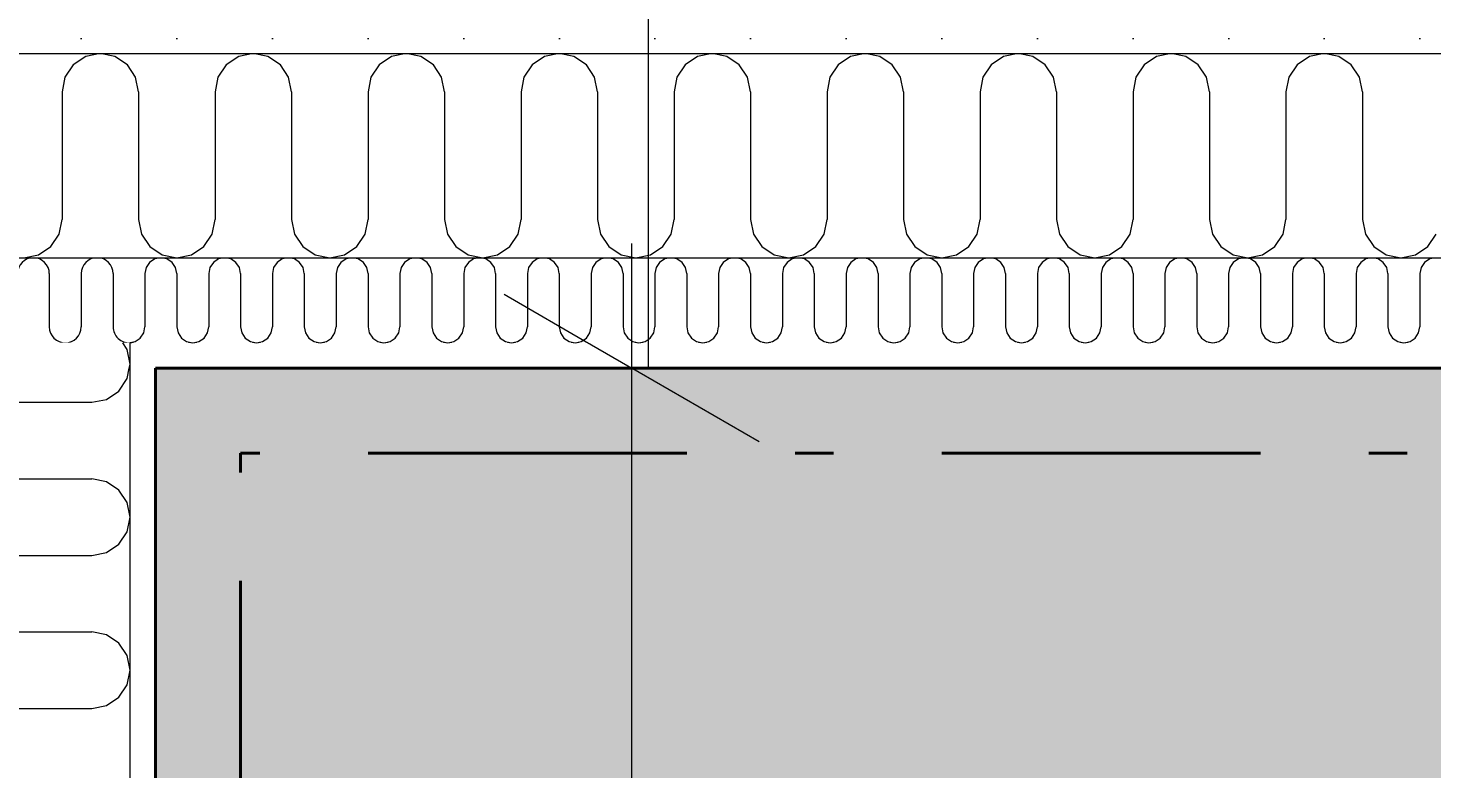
# Model space of a CAD drawing. Header units: millimetres. Extents: x -3100 to 17162, y -19566 to 10100.
# Drawn here: x 4975 to 5801, y 7164 to 7600 of the extents above; entities that cross this region are included whole.
import ezdxf

# ---------------------------------------------------------------- set-up
doc = ezdxf.new("R2010")
doc.units = ezdxf.units.MM
doc.header["$MEASUREMENT"] = 0
doc.linetypes.add('Wipeout_Contour', pattern=[1000, 0, -1000])
doc.linetypes.add('Čerchovaná M', pattern=[337.5, 187.5, -63.75, 22.5, -63.75])
for name, color, linetype in [('Externí - moduly', 7, 'Continuous'), ('Konstrukce - svislé nosné', 7, 'Continuous'), ('Konstrukce – Dělicí čáry vrstev', 7, 'Continuous'), ('Kóty - SP', 7, 'Continuous'), ('Výplně – Řezové', 7, 'Continuous'), ('Zóny', 7, 'Continuous'), ('Zóny - razítko SP', 7, 'Continuous')]:
    doc.layers.add(name, color=color, linetype=linetype)
doc.styles.add('GENEROVANÝ_STYL_1', font='Arial.ttf')
doc.dimstyles.new('GENEROVANÝ_STYL__2', dxfattribs={"dimtxt": 134.999996, "dimasz": 114, "dimexe": 0.18, "dimexo": 0.0625, "dimgap": 0, "dimtad": 1, "dimdec": 0, "dimzin": 0, "dimdsep": 46, "dimtxsty": 'GENEROVANÝ_STYL_1', "dimblk": 'ARROWHEAD_2', "dimblk1": 'ARROWHEAD_2', "dimblk2": 'ARROWHEAD_2', "dimcen": 0.09, "dimse1": 1, "dimse2": 1, "dimclrd": 256, "dimclre": 256, "dimclrt": 256, "dimazin": 0, "dimtfac": 1, "dimtdec": 4, "dimtmove": 0, "dimatfit": 3, "dimfxl": 1, "dimtolj": 1, "dimtzin": 0, "dimarcsym": 0})
doc.dimstyles.new('GENEROVANÝ_STYL__3', dxfattribs={"dimtxt": 134.999996, "dimasz": 114, "dimexe": 0.18, "dimexo": 0.0625, "dimgap": 0, "dimtad": 1, "dimdec": 0, "dimzin": 0, "dimdsep": 46, "dimtxsty": 'GENEROVANÝ_STYL_1', "dimblk": 'ARROWHEAD_2', "dimblk1": 'ARROWHEAD_2', "dimblk2": 'ARROWHEAD_2', "dimcen": 0.09, "dimse1": 1, "dimse2": 1, "dimclrd": 256, "dimclre": 256, "dimclrt": 256, "dimazin": 0, "dimtfac": 1, "dimtdec": 4, "dimtmove": 2, "dimatfit": 3, "dimfxl": 1, "dimtolj": 1, "dimtzin": 0, "dimarcsym": 0})
doc.dimstyles.new('GENEROVANÝ_STYL__4', dxfattribs={"dimtxt": 134.999996, "dimasz": 114, "dimexe": 0.18, "dimexo": 0.0625, "dimgap": 0, "dimtad": 1, "dimtih": 1, "dimtoh": 1, "dimdec": 0, "dimzin": 0, "dimdsep": 46, "dimtxsty": 'GENEROVANÝ_STYL_1', "dimblk": 'ARROWHEAD_2', "dimblk1": 'ARROWHEAD_2', "dimblk2": 'ARROWHEAD_2', "dimcen": 0.09, "dimse1": 1, "dimse2": 1, "dimclrd": 256, "dimclre": 256, "dimclrt": 256, "dimazin": 0, "dimtfac": 1, "dimtdec": 4, "dimtmove": 2, "dimatfit": 3, "dimfxl": 1, "dimtolj": 1, "dimtzin": 0, "dimarcsym": 0})
pattern_1 = [(0, (0, 0), (0, 56.25), [0, -56.25])]

# ---------------------------------------------------------------- blocks, each defined once
blk = doc.blocks.new('Koupelna + WC_1.07_6', base_point=(5845.06, 6200))
at = {"layer": 'Zóny', "linetype": 'Continuous', "lineweight": 0, "true_color": 0xffffff}
blk.add_hatch(color=7, dxfattribs=at).paths.add_polyline_path([(5050, 7400), (5050, 5925), (5950, 5925), (5950, 6800), (6100, 6800), (6100, 4950), (5950, 4950), (5950, 5825), (5050, 5825), (5050, 4350), (8850, 4350), (8850, 7400)])
blk = doc.blocks.new('*X52')
at = {"layer": 'Výplně – Řezové', "color": 53, "linetype": 'Continuous', "lineweight": 13, "true_color": 0xeccf4f}
for p, q in [((5044.46, 7459.21), (5043.75, 7455.62)), ((5046.5, 7462.25), (5044.46, 7459.21)), ((5049.54, 7464.29), (5046.5, 7462.25)), ((5053.12, 7465), (5049.54, 7464.29)), ((5056.71, 7464.29), (5053.13, 7465)), ((5059.75, 7462.25), (5056.71, 7464.29)), ((5061.79, 7459.21), (5059.75, 7462.25)), ((5062.5, 7455.62), (5061.79, 7459.21)), ((5081.96, 7459.21), (5081.25, 7455.62)), ((5084, 7462.25), (5081.96, 7459.21)), ((5087.04, 7464.29), (5084, 7462.25)), ((5090.62, 7465), (5087.04, 7464.29)), ((5094.21, 7464.29), (5090.62, 7465)), ((5097.25, 7462.25), (5094.21, 7464.29)), ((5099.29, 7459.21), (5097.25, 7462.25)), ((5100, 7455.62), (5099.29, 7459.21)), ((5119.46, 7459.21), (5118.75, 7455.62)), ((5121.5, 7462.25), (5119.46, 7459.21)), ((5124.54, 7464.29), (5121.5, 7462.25)), ((5128.12, 7465), (5124.54, 7464.29)), ((5131.71, 7464.29), (5128.12, 7465)), ((5134.75, 7462.25), (5131.71, 7464.29)), ((5136.79, 7459.21), (5134.75, 7462.25)), ((5137.5, 7455.62), (5136.79, 7459.21)), ((5156.96, 7459.21), (5156.25, 7455.62)), ((5159, 7462.25), (5156.96, 7459.21)), ((5162.04, 7464.29), (5159, 7462.25)), ((5165.62, 7465), (5162.04, 7464.29)), ((5169.21, 7464.29), (5165.62, 7465)), ((5172.25, 7462.25), (5169.21, 7464.29)), ((5174.29, 7459.21), (5172.25, 7462.25)), ((5175, 7455.62), (5174.29, 7459.21)), ((5194.46, 7459.21), (5193.75, 7455.62)), ((5196.5, 7462.25), (5194.46, 7459.21)), ((5199.54, 7464.29), (5196.5, 7462.25)), ((5203.12, 7465), (5199.54, 7464.29)), ((5206.71, 7464.29), (5203.12, 7465)), ((5209.75, 7462.25), (5206.71, 7464.29)), ((5211.79, 7459.21), (5209.75, 7462.25)), ((5212.5, 7455.62), (5211.79, 7459.21)), ((5231.96, 7459.21), (5231.25, 7455.62)), ((5234, 7462.25), (5231.96, 7459.21)), ((5237.04, 7464.29), (5234, 7462.25)), ((5240.62, 7465), (5237.04, 7464.29)), ((5244.21, 7464.29), (5240.62, 7465)), ((5247.25, 7462.25), (5244.21, 7464.29)), ((5249.29, 7459.21), (5247.25, 7462.25)), ((5250, 7455.62), (5249.29, 7459.21)), ((5269.46, 7459.21), (5268.75, 7455.62)), ((5271.5, 7462.25), (5269.46, 7459.21)), ((5274.54, 7464.29), (5271.5, 7462.25)), ((5278.12, 7465), (5274.54, 7464.29)), ((5281.71, 7464.29), (5278.12, 7465)), ((5284.75, 7462.25), (5281.71, 7464.29)), ((5286.79, 7459.21), (5284.75, 7462.25)), ((5287.5, 7455.62), (5286.79, 7459.21)), ((5306.96, 7459.21), (5306.25, 7455.62)), ((5309, 7462.25), (5306.96, 7459.21)), ((5312.04, 7464.29), (5309, 7462.25)), ((5315.62, 7465), (5312.04, 7464.29)), ((5319.21, 7464.29), (5315.62, 7465)), ((5322.25, 7462.25), (5319.21, 7464.29)), ((5324.29, 7459.21), (5322.25, 7462.25)), ((5325, 7455.62), (5324.29, 7459.21)), ((5344.46, 7459.21), (5343.75, 7455.62)), ((5346.5, 7462.25), (5344.46, 7459.21)), ((5349.54, 7464.29), (5346.5, 7462.25)), ((5353.12, 7465), (5349.54, 7464.29)), ((5356.71, 7464.29), (5353.12, 7465)), ((5359.75, 7462.25), (5356.71, 7464.29)), ((5361.79, 7459.21), (5359.75, 7462.25)), ((5362.5, 7455.62), (5361.79, 7459.21)), ((5381.96, 7459.21), (5381.25, 7455.62)), ((5384, 7462.25), (5381.96, 7459.21)), ((5387.04, 7464.29), (5384, 7462.25)), ((5390.62, 7465), (5387.04, 7464.29)), ((5394.21, 7464.29), (5390.62, 7465)), ((5397.25, 7462.25), (5394.21, 7464.29)), ((5399.29, 7459.21), (5397.25, 7462.25)), ((5400, 7455.62), (5399.29, 7459.21)), ((5419.46, 7459.21), (5418.75, 7455.62)), ((5421.5, 7462.25), (5419.46, 7459.21)), ((5424.54, 7464.29), (5421.5, 7462.25)), ((5428.12, 7465), (5424.54, 7464.29)), ((5431.71, 7464.29), (5428.12, 7465)), ((5434.75, 7462.25), (5431.71, 7464.29)), ((5436.79, 7459.21), (5434.75, 7462.25)), ((5437.5, 7455.62), (5436.79, 7459.21)), ((5456.96, 7459.21), (5456.25, 7455.62)), ((5459, 7462.25), (5456.96, 7459.21)), ((5462.04, 7464.29), (5459, 7462.25)), ((5465.62, 7465), (5462.04, 7464.29)), ((5469.21, 7464.29), (5465.62, 7465)), ((5472.25, 7462.25), (5469.21, 7464.29)), ((5474.29, 7459.21), (5472.25, 7462.25)), ((5475, 7455.62), (5474.29, 7459.21)), ((5494.46, 7459.21), (5493.75, 7455.62)), ((5496.5, 7462.25), (5494.46, 7459.21)), ((5499.54, 7464.29), (5496.5, 7462.25)), ((5503.12, 7465), (5499.54, 7464.29)), ((5506.71, 7464.29), (5503.12, 7465)), ((5509.75, 7462.25), (5506.71, 7464.29)), ((5511.79, 7459.21), (5509.75, 7462.25)), ((5512.5, 7455.62), (5511.79, 7459.21)), ((5531.96, 7459.21), (5531.25, 7455.62)), ((5534, 7462.25), (5531.96, 7459.21)), ((5537.04, 7464.29), (5534, 7462.25)), ((5540.62, 7465), (5537.04, 7464.29)), ((5544.21, 7464.29), (5540.62, 7465)), ((5547.25, 7462.25), (5544.21, 7464.29)), ((5549.29, 7459.21), (5547.25, 7462.25)), ((5550, 7455.62), (5549.29, 7459.21)), ((5569.46, 7459.21), (5568.75, 7455.62)), ((5571.5, 7462.25), (5569.46, 7459.21)), ((5574.54, 7464.29), (5571.5, 7462.25)), ((5578.12, 7465), (5574.54, 7464.29)), ((5581.71, 7464.29), (5578.12, 7465)), ((5584.75, 7462.25), (5581.71, 7464.29)), ((5586.79, 7459.21), (5584.75, 7462.25)), ((5587.5, 7455.62), (5586.79, 7459.21)), ((5606.96, 7459.21), (5606.25, 7455.62)), ((5609, 7462.25), (5606.96, 7459.21)), ((5612.04, 7464.29), (5609, 7462.25)), ((5615.62, 7465), (5612.04, 7464.29)), ((5619.21, 7464.29), (5615.62, 7465)), ((5622.25, 7462.25), (5619.21, 7464.29)), ((5624.29, 7459.21), (5622.25, 7462.25)), ((5625, 7455.62), (5624.29, 7459.21)), ((5644.46, 7459.21), (5643.75, 7455.62)), ((5646.5, 7462.25), (5644.46, 7459.21)), ((5649.54, 7464.29), (5646.5, 7462.25)), ((5653.12, 7465), (5649.54, 7464.29)), ((5656.71, 7464.29), (5653.12, 7465)), ((5659.75, 7462.25), (5656.71, 7464.29)), ((5661.79, 7459.21), (5659.75, 7462.25)), ((5662.5, 7455.62), (5661.79, 7459.21)), ((5681.96, 7459.21), (5681.25, 7455.62)), ((5684, 7462.25), (5681.96, 7459.21)), ((5687.04, 7464.29), (5684, 7462.25)), ((5690.62, 7465), (5687.04, 7464.29)), ((5694.21, 7464.29), (5690.62, 7465)), ((5697.25, 7462.25), (5694.21, 7464.29)), ((5699.29, 7459.21), (5697.25, 7462.25)), ((5700, 7455.62), (5699.29, 7459.21)), ((5719.46, 7459.21), (5718.75, 7455.62)), ((5721.5, 7462.25), (5719.46, 7459.21)), ((5724.54, 7464.29), (5721.5, 7462.25)), ((5728.12, 7465), (5724.54, 7464.29)), ((5731.71, 7464.29), (5728.12, 7465)), ((5734.75, 7462.25), (5731.71, 7464.29)), ((5736.79, 7459.21), (5734.75, 7462.25)), ((5737.5, 7455.62), (5736.79, 7459.21)), ((5756.96, 7459.21), (5756.25, 7455.62)), ((5759, 7462.25), (5756.96, 7459.21)), ((5762.04, 7464.29), (5759, 7462.25)), ((5765.62, 7465), (5762.04, 7464.29)), ((5769.21, 7464.29), (5765.62, 7465)), ((5772.25, 7462.25), (5769.21, 7464.29)), ((5774.29, 7459.21), (5772.25, 7462.25)), ((5775, 7455.62), (5774.29, 7459.21)), ((5794.46, 7459.21), (5793.75, 7455.62)), ((5796.5, 7462.25), (5794.46, 7459.21)), ((5799.54, 7464.29), (5796.5, 7462.25)), ((5803.12, 7465), (5799.54, 7464.29)), ((5043.75, 7455.62), (5043.75, 7424.37)), ((5062.5, 7455.62), (5062.5, 7424.37)), ((5081.25, 7455.62), (5081.25, 7424.37)), ((5100, 7455.62), (5100, 7424.37)), ((5118.75, 7455.62), (5118.75, 7424.37)), ((5137.5, 7455.62), (5137.5, 7424.37)), ((5156.25, 7455.62), (5156.25, 7424.37)), ((5175, 7455.62), (5175, 7424.37)), ((5193.75, 7455.62), (5193.75, 7424.37)), ((5212.5, 7455.62), (5212.5, 7424.37)), ((5231.25, 7455.62), (5231.25, 7424.37)), ((5250, 7455.62), (5250, 7424.37)), ((5268.75, 7455.62), (5268.75, 7424.37)), ((5287.5, 7455.62), (5287.5, 7424.37)), ((5306.25, 7455.62), (5306.25, 7424.37)), ((5325, 7455.62), (5325, 7424.37)), ((5343.75, 7455.62), (5343.75, 7424.37)), ((5362.5, 7455.62), (5362.5, 7424.37)), ((5381.25, 7455.62), (5381.25, 7424.37)), ((5400, 7455.62), (5400, 7424.37)), ((5418.75, 7455.62), (5418.75, 7424.37)), ((5437.5, 7455.62), (5437.5, 7424.37)), ((5456.25, 7455.62), (5456.25, 7424.37)), ((5475, 7455.62), (5475, 7424.37)), ((5493.75, 7455.62), (5493.75, 7424.37)), ((5512.5, 7455.62), (5512.5, 7424.37)), ((5531.25, 7455.62), (5531.25, 7424.37)), ((5550, 7455.62), (5550, 7424.37)), ((5568.75, 7455.62), (5568.75, 7424.37)), ((5587.5, 7455.62), (5587.5, 7424.37)), ((5606.25, 7455.62), (5606.25, 7424.37)), ((5625, 7455.62), (5625, 7424.37)), ((5643.75, 7455.62), (5643.75, 7424.37)), ((5662.5, 7455.62), (5662.5, 7424.37)), ((5681.25, 7455.62), (5681.25, 7424.37)), ((5700, 7455.62), (5700, 7424.37)), ((5718.75, 7455.62), (5718.75, 7424.37)), ((5737.5, 7455.62), (5737.5, 7424.37)), ((5756.25, 7455.62), (5756.25, 7424.37)), ((5775, 7455.62), (5775, 7424.37)), ((5793.75, 7455.62), (5793.75, 7424.37)), ((5037.96, 7415.71), (5041, 7417.75)), ((5041, 7417.75), (5043.04, 7420.79)), ((5043.04, 7420.79), (5043.75, 7424.37)), ((5062.5, 7424.37), (5063.21, 7420.79)), ((5063.21, 7420.79), (5065.25, 7417.75)), ((5065.25, 7417.75), (5068.29, 7415.71)), ((5075.46, 7415.71), (5078.5, 7417.75)), ((5078.5, 7417.75), (5080.54, 7420.79)), ((5080.54, 7420.79), (5081.25, 7424.37)), ((5100, 7424.37), (5100.71, 7420.79)), ((5100.71, 7420.79), (5102.75, 7417.75)), ((5102.75, 7417.75), (5105.79, 7415.71)), ((5112.96, 7415.71), (5116, 7417.75)), ((5116, 7417.75), (5118.04, 7420.79)), ((5118.04, 7420.79), (5118.75, 7424.37)), ((5137.5, 7424.37), (5138.21, 7420.79)), ((5138.21, 7420.79), (5140.25, 7417.75)), ((5140.25, 7417.75), (5143.29, 7415.71)), ((5150.46, 7415.71), (5153.5, 7417.75)), ((5153.5, 7417.75), (5155.54, 7420.79)), ((5155.54, 7420.79), (5156.25, 7424.37)), ((5175, 7424.37), (5175.71, 7420.79)), ((5175.71, 7420.79), (5177.75, 7417.75)), ((5177.75, 7417.75), (5180.79, 7415.71)), ((5187.96, 7415.71), (5191, 7417.75)), ((5191, 7417.75), (5193.04, 7420.79)), ((5193.04, 7420.79), (5193.75, 7424.37)), ((5212.5, 7424.37), (5213.21, 7420.79)), ((5213.21, 7420.79), (5215.25, 7417.75)), ((5215.25, 7417.75), (5218.29, 7415.71)), ((5225.46, 7415.71), (5228.5, 7417.75)), ((5228.5, 7417.75), (5230.54, 7420.79)), ((5230.54, 7420.79), (5231.25, 7424.37)), ((5250, 7424.37), (5250.71, 7420.79)), ((5250.71, 7420.79), (5252.75, 7417.75)), ((5252.75, 7417.75), (5255.79, 7415.71)), ((5262.96, 7415.71), (5266, 7417.75)), ((5266, 7417.75), (5268.04, 7420.79)), ((5268.04, 7420.79), (5268.75, 7424.37)), ((5287.5, 7424.37), (5288.21, 7420.79)), ((5288.21, 7420.79), (5290.25, 7417.75)), ((5290.25, 7417.75), (5293.29, 7415.71)), ((5300.46, 7415.71), (5303.5, 7417.75)), ((5303.5, 7417.75), (5305.54, 7420.79)), ((5305.54, 7420.79), (5306.25, 7424.37)), ((5325, 7424.37), (5325.71, 7420.79)), ((5325.71, 7420.79), (5327.75, 7417.75)), ((5327.75, 7417.75), (5330.79, 7415.71)), ((5337.96, 7415.71), (5341, 7417.75)), ((5341, 7417.75), (5343.04, 7420.79)), ((5343.04, 7420.79), (5343.75, 7424.37)), ((5362.5, 7424.37), (5363.21, 7420.79)), ((5363.21, 7420.79), (5365.25, 7417.75)), ((5365.25, 7417.75), (5368.29, 7415.71)), ((5375.46, 7415.71), (5378.5, 7417.75)), ((5378.5, 7417.75), (5380.54, 7420.79)), ((5380.54, 7420.79), (5381.25, 7424.37)), ((5400, 7424.37), (5400.71, 7420.79)), ((5400.71, 7420.79), (5402.75, 7417.75)), ((5402.75, 7417.75), (5405.79, 7415.71)), ((5412.96, 7415.71), (5416, 7417.75)), ((5416, 7417.75), (5418.04, 7420.79)), ((5418.04, 7420.79), (5418.75, 7424.37)), ((5437.5, 7424.37), (5438.21, 7420.79)), ((5438.21, 7420.79), (5440.25, 7417.75)), ((5440.25, 7417.75), (5443.29, 7415.71)), ((5450.46, 7415.71), (5453.5, 7417.75)), ((5453.5, 7417.75), (5455.54, 7420.79)), ((5455.54, 7420.79), (5456.25, 7424.37)), ((5475, 7424.37), (5475.71, 7420.79)), ((5475.71, 7420.79), (5477.75, 7417.75)), ((5477.75, 7417.75), (5480.79, 7415.71)), ((5487.96, 7415.71), (5491, 7417.75)), ((5491, 7417.75), (5493.04, 7420.79)), ((5493.04, 7420.79), (5493.75, 7424.37)), ((5512.5, 7424.37), (5513.21, 7420.79)), ((5513.21, 7420.79), (5515.25, 7417.75)), ((5515.25, 7417.75), (5518.29, 7415.71)), ((5525.46, 7415.71), (5528.5, 7417.75)), ((5528.5, 7417.75), (5530.54, 7420.79)), ((5530.54, 7420.79), (5531.25, 7424.37)), ((5550, 7424.37), (5550.71, 7420.79)), ((5550.71, 7420.79), (5552.75, 7417.75)), ((5552.75, 7417.75), (5555.79, 7415.71)), ((5562.96, 7415.71), (5566, 7417.75)), ((5566, 7417.75), (5568.04, 7420.79)), ((5568.04, 7420.79), (5568.75, 7424.37)), ((5587.5, 7424.37), (5588.21, 7420.79)), ((5588.21, 7420.79), (5590.25, 7417.75)), ((5590.25, 7417.75), (5593.29, 7415.71)), ((5600.46, 7415.71), (5603.5, 7417.75)), ((5603.5, 7417.75), (5605.54, 7420.79)), ((5605.54, 7420.79), (5606.25, 7424.37)), ((5625, 7424.37), (5625.71, 7420.79)), ((5625.71, 7420.79), (5627.75, 7417.75)), ((5627.75, 7417.75), (5630.79, 7415.71)), ((5637.96, 7415.71), (5641, 7417.75)), ((5641, 7417.75), (5643.04, 7420.79)), ((5643.04, 7420.79), (5643.75, 7424.37)), ((5662.5, 7424.37), (5663.21, 7420.79)), ((5663.21, 7420.79), (5665.25, 7417.75)), ((5665.25, 7417.75), (5668.29, 7415.71)), ((5675.46, 7415.71), (5678.5, 7417.75)), ((5678.5, 7417.75), (5680.54, 7420.79)), ((5680.54, 7420.79), (5681.25, 7424.37)), ((5700, 7424.37), (5700.71, 7420.79)), ((5700.71, 7420.79), (5702.75, 7417.75)), ((5702.75, 7417.75), (5705.79, 7415.71)), ((5712.96, 7415.71), (5716, 7417.75)), ((5716, 7417.75), (5718.04, 7420.79)), ((5718.04, 7420.79), (5718.75, 7424.37)), ((5737.5, 7424.37), (5738.21, 7420.79)), ((5738.21, 7420.79), (5740.25, 7417.75)), ((5740.25, 7417.75), (5743.29, 7415.71)), ((5750.46, 7415.71), (5753.5, 7417.75)), ((5753.5, 7417.75), (5755.54, 7420.79)), ((5755.54, 7420.79), (5756.25, 7424.37)), ((5775, 7424.37), (5775.71, 7420.79)), ((5775.71, 7420.79), (5777.75, 7417.75)), ((5777.75, 7417.75), (5780.79, 7415.71)), ((5787.96, 7415.71), (5791, 7417.75)), ((5791, 7417.75), (5793.04, 7420.79)), ((5793.04, 7420.79), (5793.75, 7424.37)), ((5035, 7415.12), (5037.96, 7415.71)), ((5068.29, 7415.71), (5071.87, 7415)), ((5071.87, 7415), (5075.46, 7415.71)), ((5105.79, 7415.71), (5109.37, 7415)), ((5109.37, 7415), (5112.96, 7415.71)), ((5143.29, 7415.71), (5146.87, 7415)), ((5146.87, 7415), (5150.46, 7415.71)), ((5180.79, 7415.71), (5184.37, 7415)), ((5184.37, 7415), (5187.96, 7415.71)), ((5218.29, 7415.71), (5221.87, 7415)), ((5221.87, 7415), (5225.46, 7415.71)), ((5255.79, 7415.71), (5259.37, 7415)), ((5259.37, 7415), (5262.96, 7415.71)), ((5293.29, 7415.71), (5296.87, 7415)), ((5296.87, 7415), (5300.46, 7415.71)), ((5330.79, 7415.71), (5334.37, 7415)), ((5334.37, 7415), (5337.96, 7415.71)), ((5368.29, 7415.71), (5371.87, 7415)), ((5371.87, 7415), (5375.46, 7415.71)), ((5405.79, 7415.71), (5409.37, 7415)), ((5409.37, 7415), (5412.96, 7415.71)), ((5443.29, 7415.71), (5446.87, 7415)), ((5446.87, 7415), (5450.46, 7415.71)), ((5480.79, 7415.71), (5484.37, 7415)), ((5484.37, 7415), (5487.96, 7415.71)), ((5518.29, 7415.71), (5521.87, 7415)), ((5521.87, 7415), (5525.46, 7415.71)), ((5555.79, 7415.71), (5559.37, 7415)), ((5559.37, 7415), (5562.96, 7415.71)), ((5593.29, 7415.71), (5596.87, 7415)), ((5596.87, 7415), (5600.46, 7415.71)), ((5630.79, 7415.71), (5634.37, 7415)), ((5634.37, 7415), (5637.96, 7415.71)), ((5668.29, 7415.71), (5671.87, 7415)), ((5671.87, 7415), (5675.46, 7415.71)), ((5705.79, 7415.71), (5709.37, 7415)), ((5709.37, 7415), (5712.96, 7415.71)), ((5743.29, 7415.71), (5746.87, 7415)), ((5746.87, 7415), (5750.46, 7415.71)), ((5780.79, 7415.71), (5784.37, 7415)), ((5784.37, 7415), (5787.96, 7415.71))]:
    blk.add_line(p, q, dxfattribs=at)
blk = doc.blocks.new('*X54')
at = {"layer": 'Výplně – Řezové', "color": 53, "linetype": 'Continuous', "lineweight": 13, "true_color": 0xeccf4f}
for p, q in [((4931.25, 7455.625), (4931.25, 7424.375)), ((4950, 7455.625), (4950, 7424.375)), ((4968.75, 7455.625), (4968.75, 7424.375)), ((4987.5, 7455.625), (4987.5, 7424.375)), ((5006.25, 7455.625), (5006.25, 7424.375)), ((5025, 7455.625), (5025, 7424.375))]:
    blk.add_line(p, q, dxfattribs=at)
for centre, start, end in [((4940.625, 7455.625), 0, 180), ((4978.125, 7455.625), 0, 180), ((5015.625, 7455.625), 0, 180), ((4921.875, 7424.375), 222.829439, 0), ((4959.375, 7424.375), 180, 0), ((4996.875, 7424.375), 180, 0), ((5034.375, 7424.375), 180, 273.819837)]:
    blk.add_arc(centre, 9.375, start, end, dxfattribs=at)
blk = doc.blocks.new('*X60')
at = {"layer": 'Výplně – Řezové', "color": 53, "linetype": 'Continuous', "lineweight": 13, "true_color": 0xeccf4f}
for p, q in [((5008.89, 7583.29), (5001.59, 7578.41)), ((5017.5, 7585), (5008.89, 7583.29)), ((5026.11, 7583.29), (5017.5, 7585)), ((5033.41, 7578.41), (5026.11, 7583.29)), ((5098.89, 7583.29), (5091.59, 7578.41)), ((5107.5, 7585), (5098.89, 7583.29)), ((5116.11, 7583.29), (5107.5, 7585)), ((5123.41, 7578.41), (5116.11, 7583.29)), ((5188.89, 7583.29), (5181.59, 7578.41)), ((5197.5, 7585), (5188.89, 7583.29)), ((5206.11, 7583.29), (5197.5, 7585)), ((5213.41, 7578.41), (5206.11, 7583.29)), ((5278.89, 7583.29), (5271.59, 7578.41)), ((5287.5, 7585), (5278.89, 7583.29)), ((5296.11, 7583.29), (5287.5, 7585)), ((5303.41, 7578.41), (5296.11, 7583.29)), ((5368.89, 7583.29), (5361.59, 7578.41)), ((5377.5, 7585), (5368.89, 7583.29)), ((5386.11, 7583.29), (5377.5, 7585)), ((5393.41, 7578.41), (5386.11, 7583.29)), ((5458.89, 7583.29), (5451.59, 7578.41)), ((5467.5, 7585), (5458.89, 7583.29)), ((5476.11, 7583.29), (5467.5, 7585)), ((5483.41, 7578.41), (5476.11, 7583.29)), ((5548.89, 7583.29), (5541.59, 7578.41)), ((5557.5, 7585), (5548.89, 7583.29)), ((5566.11, 7583.29), (5557.5, 7585)), ((5573.41, 7578.41), (5566.11, 7583.29)), ((5638.89, 7583.29), (5631.59, 7578.41)), ((5647.5, 7585), (5638.89, 7583.29)), ((5656.11, 7583.29), (5647.5, 7585)), ((5663.41, 7578.41), (5656.11, 7583.29)), ((5728.89, 7583.29), (5721.59, 7578.41)), ((5737.5, 7585), (5728.89, 7583.29)), ((5746.11, 7583.29), (5737.5, 7585)), ((5753.41, 7578.41), (5746.11, 7583.29)), ((5001.59, 7578.41), (4996.71, 7571.11)), ((5038.29, 7571.11), (5033.41, 7578.41)), ((5091.59, 7578.41), (5086.71, 7571.11)), ((5128.29, 7571.11), (5123.41, 7578.41)), ((5181.59, 7578.41), (5176.71, 7571.11)), ((5218.29, 7571.11), (5213.41, 7578.41)), ((5271.59, 7578.41), (5266.71, 7571.11)), ((5308.29, 7571.11), (5303.41, 7578.41)), ((5361.59, 7578.41), (5356.71, 7571.11)), ((5398.29, 7571.11), (5393.41, 7578.41)), ((5451.59, 7578.41), (5446.71, 7571.11)), ((5488.29, 7571.11), (5483.41, 7578.41)), ((5541.59, 7578.41), (5536.71, 7571.11)), ((5578.29, 7571.11), (5573.41, 7578.41)), ((5631.59, 7578.41), (5626.71, 7571.11)), ((5668.29, 7571.11), (5663.41, 7578.41)), ((5721.59, 7578.41), (5716.71, 7571.11)), ((5758.29, 7571.11), (5753.41, 7578.41)), ((4996.71, 7571.11), (4995, 7562.5)), ((5040, 7562.5), (5038.29, 7571.11)), ((5086.71, 7571.11), (5085, 7562.5)), ((5130, 7562.5), (5128.29, 7571.11)), ((5176.71, 7571.11), (5175, 7562.5)), ((5220, 7562.5), (5218.29, 7571.11)), ((5266.71, 7571.11), (5265, 7562.5)), ((5310, 7562.5), (5308.29, 7571.11)), ((5356.71, 7571.11), (5355, 7562.5)), ((5400, 7562.5), (5398.29, 7571.11)), ((5446.71, 7571.11), (5445, 7562.5)), ((5490, 7562.5), (5488.29, 7571.11)), ((5536.71, 7571.11), (5535, 7562.5)), ((5580, 7562.5), (5578.29, 7571.11)), ((5626.71, 7571.11), (5625, 7562.5)), ((5670, 7562.5), (5668.29, 7571.11)), ((5716.71, 7571.11), (5715, 7562.5)), ((5760, 7562.5), (5758.29, 7571.11)), ((4995, 7562.5), (4995, 7487.5)), ((5040, 7562.5), (5040, 7487.5)), ((5085, 7562.5), (5085, 7487.5)), ((5130, 7562.5), (5130, 7487.5)), ((5175, 7562.5), (5175, 7487.5)), ((5220, 7562.5), (5220, 7487.5)), ((5265, 7562.5), (5265, 7487.5)), ((5310, 7562.5), (5310, 7487.5)), ((5355, 7562.5), (5355, 7487.5)), ((5400, 7562.5), (5400, 7487.5)), ((5445, 7562.5), (5445, 7487.5)), ((5490, 7562.5), (5490, 7487.5)), ((5535, 7562.5), (5535, 7487.5)), ((5580, 7562.5), (5580, 7487.5)), ((5625, 7562.5), (5625, 7487.5)), ((5670, 7562.5), (5670, 7487.5)), ((5715, 7562.5), (5715, 7487.5)), ((5760, 7562.5), (5760, 7487.5)), ((4993.29, 7478.89), (4995, 7487.5)), ((5040, 7487.5), (5041.71, 7478.89)), ((5083.29, 7478.89), (5085, 7487.5)), ((5130, 7487.5), (5131.71, 7478.89)), ((5173.29, 7478.89), (5175, 7487.5)), ((5220, 7487.5), (5221.71, 7478.89)), ((5263.29, 7478.89), (5265, 7487.5)), ((5310, 7487.5), (5311.71, 7478.89)), ((5353.29, 7478.89), (5355, 7487.5)), ((5400, 7487.5), (5401.71, 7478.89)), ((5443.29, 7478.89), (5445, 7487.5)), ((5490, 7487.5), (5491.71, 7478.89)), ((5533.29, 7478.89), (5535, 7487.5)), ((5580, 7487.5), (5581.71, 7478.89)), ((5623.29, 7478.89), (5625, 7487.5)), ((5670, 7487.5), (5671.71, 7478.89)), ((5713.29, 7478.89), (5715, 7487.5)), ((5760, 7487.5), (5761.71, 7478.89)), ((4988.41, 7471.59), (4993.29, 7478.89)), ((5041.71, 7478.89), (5046.59, 7471.59)), ((5078.41, 7471.59), (5083.29, 7478.89)), ((5131.71, 7478.89), (5136.59, 7471.59)), ((5168.41, 7471.59), (5173.29, 7478.89)), ((5221.71, 7478.89), (5226.59, 7471.59)), ((5258.41, 7471.59), (5263.29, 7478.89)), ((5311.71, 7478.89), (5316.59, 7471.59)), ((5348.41, 7471.59), (5353.29, 7478.89)), ((5401.71, 7478.89), (5406.59, 7471.59)), ((5438.41, 7471.59), (5443.29, 7478.89)), ((5491.71, 7478.89), (5496.59, 7471.59)), ((5528.41, 7471.59), (5533.29, 7478.89)), ((5581.71, 7478.89), (5586.59, 7471.59)), ((5618.41, 7471.59), (5623.29, 7478.89)), ((5671.71, 7478.89), (5676.59, 7471.59)), ((5708.41, 7471.59), (5713.29, 7478.89)), ((5761.71, 7478.89), (5766.59, 7471.59)), ((5798.41, 7471.59), (5803.29, 7478.89)), ((4972.5, 7465), (4981.11, 7466.71)), ((4981.11, 7466.71), (4988.41, 7471.59)), ((5046.59, 7471.59), (5053.89, 7466.71)), ((5053.89, 7466.71), (5062.5, 7465)), ((5062.5, 7465), (5071.11, 7466.71)), ((5071.11, 7466.71), (5078.41, 7471.59)), ((5136.59, 7471.59), (5143.89, 7466.71)), ((5143.89, 7466.71), (5152.5, 7465)), ((5152.5, 7465), (5161.11, 7466.71)), ((5161.11, 7466.71), (5168.41, 7471.59)), ((5226.59, 7471.59), (5233.89, 7466.71)), ((5233.89, 7466.71), (5242.5, 7465)), ((5242.5, 7465), (5251.11, 7466.71)), ((5251.11, 7466.71), (5258.41, 7471.59)), ((5316.59, 7471.59), (5323.89, 7466.71)), ((5323.89, 7466.71), (5332.5, 7465)), ((5332.5, 7465), (5341.11, 7466.71)), ((5341.11, 7466.71), (5348.41, 7471.59)), ((5406.59, 7471.59), (5413.89, 7466.71)), ((5413.89, 7466.71), (5422.5, 7465)), ((5422.5, 7465), (5431.11, 7466.71)), ((5431.11, 7466.71), (5438.41, 7471.59)), ((5496.59, 7471.59), (5503.89, 7466.71)), ((5503.89, 7466.71), (5512.5, 7465)), ((5512.5, 7465), (5521.11, 7466.71)), ((5521.11, 7466.71), (5528.41, 7471.59)), ((5586.59, 7471.59), (5593.89, 7466.71)), ((5593.89, 7466.71), (5602.5, 7465)), ((5602.5, 7465), (5611.11, 7466.71)), ((5611.11, 7466.71), (5618.41, 7471.59)), ((5676.59, 7471.59), (5683.89, 7466.71)), ((5683.89, 7466.71), (5692.5, 7465)), ((5692.5, 7465), (5701.11, 7466.71)), ((5701.11, 7466.71), (5708.41, 7471.59)), ((5766.59, 7471.59), (5773.89, 7466.71)), ((5773.89, 7466.71), (5782.5, 7465)), ((5782.5, 7465), (5791.11, 7466.71)), ((5791.11, 7466.71), (5798.41, 7471.59))]:
    blk.add_line(p, q, dxfattribs=at)
blk = doc.blocks.new('Zeď_3', base_point=(0, 7400))
at = {"color": 254, "linetype": 'Wipeout_Contour', "lineweight": 0, "ltscale": 37548.13814}
blk.add_wipeout([(6430, 7415), (5050, 7415), (5050, 7400), (6430, 7400)], dxfattribs=at).dxf.layer = 'Výplně – Řezové'
at = {"layer": 'Výplně – Řezové', "linetype": 'Continuous', "lineweight": 13, "true_color": 0xa8a8a8}
h = blk.add_hatch(dxfattribs=at)
h.set_pattern_fill('Sádra', color=253, style=0, pattern_type=2)
h.set_pattern_definition(pattern_1)
h.paths.add_polyline_path([(6430, 7415), (5050, 7415), (5050, 7400), (6430, 7400)])
at = {"color": 254, "linetype": 'Wipeout_Contour', "lineweight": 0, "ltscale": 35843.639894}
blk.add_wipeout([(5035, 7400), (5050, 7400), (5050, 7415), (5035, 7415)], dxfattribs=at).dxf.layer = 'Výplně – Řezové'
at = {"layer": 'Výplně – Řezové', "linetype": 'Continuous', "lineweight": 13, "true_color": 0xa8a8a8}
h = blk.add_hatch(dxfattribs=at)
h.set_pattern_fill('Sádra', color=253, style=0, pattern_type=2)
h.set_pattern_definition(pattern_1)
h.paths.add_polyline_path([(5035, 7400), (5050, 7400), (5050, 7415), (5035, 7415)])
at = {"layer": 'Konstrukce - svislé nosné', "color": 7, "linetype": 'Continuous', "lineweight": 40, "flags": 128}
blk.add_lwpolyline([(5050, 7400), (6430, 7400)], dxfattribs=at)
at = {"color": 254, "linetype": 'Wipeout_Contour', "lineweight": 0, "ltscale": 37634.225734}
blk.add_wipeout([(5035, 7415), (6430, 7415), (6430, 7465), (5035, 7465)], dxfattribs=at).dxf.layer = 'Výplně – Řezové'
at = {"layer": 'Konstrukce - svislé nosné', "color": 7, "lineweight": 40}
blk.add_blockref('*X52', (0, 0), dxfattribs=at)
at = {"color": 254, "linetype": 'Wipeout_Contour', "lineweight": 0, "ltscale": 35800.974814}
blk.add_wipeout([(4915, 7415), (5035, 7415), (5035, 7465), (4915, 7465)], dxfattribs=at).dxf.layer = 'Výplně – Řezové'
at = {"layer": 'Konstrukce – Dělicí čáry vrstev', "color": 7, "linetype": 'Continuous', "lineweight": 13}
blk.add_line((5035, 7400), (5035, 7415), dxfattribs=at)
at = {"layer": 'Konstrukce - svislé nosné', "color": 7, "lineweight": 40}
blk.add_blockref('*X54', (0, 0), dxfattribs=at)
at = {"color": 254, "linetype": 'Wipeout_Contour', "lineweight": 0, "ltscale": 37080.607642}
blk.add_wipeout([(4250, 7585), (4250, 7465), (6430, 7465), (6430, 7585)], dxfattribs=at).dxf.layer = 'Výplně – Řezové'
at = {"layer": 'Konstrukce – Dělicí čáry vrstev', "color": 7, "linetype": 'Continuous', "lineweight": 13}
blk.add_line((4250, 7465), (6430, 7465), dxfattribs=at)
at = {"layer": 'Konstrukce - svislé nosné', "color": 7, "lineweight": 40}
blk.add_blockref('*X60', (0, 0), dxfattribs=at)
at = {"color": 254, "linetype": 'Wipeout_Contour', "lineweight": 0, "ltscale": 37300.865409}
blk.add_wipeout([(4250, 7600), (4250, 7585), (6430, 7585), (6430, 7600)], dxfattribs=at).dxf.layer = 'Výplně – Řezové'
at = {"layer": 'Výplně – Řezové', "linetype": 'Continuous', "lineweight": 13, "true_color": 0xa8a8a8}
h = blk.add_hatch(dxfattribs=at)
h.set_pattern_fill('Sádra', color=253, style=0, pattern_type=2)
h.set_pattern_definition(pattern_1)
h.paths.add_polyline_path([(4250, 7600), (4250, 7585), (6430, 7585), (6430, 7600)])
at = {"layer": 'Konstrukce – Dělicí čáry vrstev', "color": 7, "linetype": 'Continuous', "lineweight": 13}
blk.add_line((4250, 7585), (6430, 7585), dxfattribs=at)
blk = doc.blocks.new('*X266')
at = {"layer": 'Výplně – Řezové', "color": 53, "linetype": 'Continuous', "lineweight": 13, "true_color": 0xeccf4f}
for p, q in [((5033.29, 7411.11), (5030.69, 7415)), ((5035, 7402.5), (5033.29, 7411.11)), ((5034.5, 7400), (5035, 7402.5))]:
    blk.add_line(p, q, dxfattribs=at)
blk = doc.blocks.new('*X267')
at = {"layer": 'Výplně – Řezové', "color": 53, "linetype": 'Continuous', "lineweight": 13, "true_color": 0xeccf4f}
for p, q in [((5033.29, 7393.89), (5034.5, 7400)), ((5028.41, 7386.59), (5033.29, 7393.89)), ((5021.11, 7381.71), (5028.41, 7386.59)), ((4937.5, 7380), (5012.5, 7380)), ((5012.5, 7380), (5021.11, 7381.71)), ((4937.5, 7335), (5012.5, 7335)), ((5021.11, 7333.29), (5012.5, 7335)), ((5028.41, 7328.41), (5021.11, 7333.29)), ((5033.29, 7321.11), (5028.41, 7328.41)), ((5035, 7312.5), (5033.29, 7321.11)), ((5033.29, 7303.89), (5035, 7312.5)), ((5028.41, 7296.59), (5033.29, 7303.89)), ((5021.11, 7291.71), (5028.41, 7296.59)), ((4937.5, 7290), (5012.5, 7290)), ((5012.5, 7290), (5021.11, 7291.71)), ((4937.5, 7245), (5012.5, 7245)), ((5021.11, 7243.29), (5012.5, 7245)), ((5028.41, 7238.41), (5021.11, 7243.29)), ((5033.29, 7231.11), (5028.41, 7238.41)), ((5035, 7222.5), (5033.29, 7231.11)), ((5033.29, 7213.89), (5035, 7222.5)), ((5028.41, 7206.59), (5033.29, 7213.89)), ((5012.5, 7200), (5021.11, 7201.71)), ((5021.11, 7201.71), (5028.41, 7206.59)), ((4937.5, 7200), (5012.5, 7200))]:
    blk.add_line(p, q, dxfattribs=at)
blk = doc.blocks.new('Zeď_18', base_point=(5050, 4200))
at = {"color": 254, "linetype": 'Wipeout_Contour', "lineweight": 0, "ltscale": 35692.944804}
blk.add_wipeout([(4915, 7400), (5035, 7400), (5035, 7415), (4915, 7415)], dxfattribs=at).dxf.layer = 'Výplně – Řezové'
at = {"layer": 'Konstrukce - svislé nosné', "color": 7, "lineweight": 40}
blk.add_blockref('*X266', (0, 0), dxfattribs=at)
at = {"color": 254, "linetype": 'Wipeout_Contour', "lineweight": 0, "ltscale": 33469.857795}
blk.add_wipeout([(5050, 5925), (5050, 7400), (5035, 7400), (5035, 5925)], dxfattribs=at).dxf.layer = 'Výplně – Řezové'
at = {"layer": 'Výplně – Řezové', "linetype": 'Continuous', "lineweight": 13, "true_color": 0xa8a8a8}
h = blk.add_hatch(dxfattribs=at)
h.set_pattern_fill('Sádra', color=253, style=0, pattern_type=2)
h.set_pattern_definition(pattern_1)
h.paths.add_polyline_path([(5050, 5925), (5050, 7400), (5035, 7400), (5035, 5925)])
at = {"layer": 'Konstrukce - svislé nosné', "color": 7, "linetype": 'Continuous', "lineweight": 40, "flags": 128}
blk.add_lwpolyline([(5050, 5925), (5050, 7400)], dxfattribs=at)
at = {"color": 254, "linetype": 'Wipeout_Contour', "lineweight": 0, "ltscale": 33284.605015}
blk.add_wipeout([(5035, 5910), (5035, 7400), (4915, 7400), (4915, 5910)], dxfattribs=at).dxf.layer = 'Výplně – Řezové'
at = {"layer": 'Konstrukce – Dělicí čáry vrstev', "color": 7, "linetype": 'Continuous', "lineweight": 13}
for p, q in [((5035, 7400), (5035, 7415)), ((5035, 5910), (5035, 7400))]:
    blk.add_line(p, q, dxfattribs=at)
at = {"layer": 'Konstrukce - svislé nosné', "color": 7, "lineweight": 40}
blk.add_blockref('*X267', (0, 0), dxfattribs=at)
blk = doc.blocks.new('*D346')
at = {"layer": 'Kóty - SP', "color": 146, "linetype": 'Continuous', "lineweight": 13, "true_color": 0x1a4f6e}
for p, q in [((-2670.51, 7760), (-2670.51, 7833.35)), ((-2595.51, 7716.7), (-2745.51, 7803.3)), ((-2558.01, 7760), (-2783.01, 7760)), ((-2670.51, -9460), (-2670.51, 7760)), ((-2745.51, -9416.7), (-2595.51, -9503.3)), ((-2558.01, -9460), (-2783.01, -9460)), ((-2670.51, -9533.35), (-2670.51, -9460))]:
    blk.add_line(p, q, dxfattribs=at)
at = {"layer": 'Kóty - SP', "color": 146, "lineweight": 13, "true_color": 0x1a4f6e, "insert": (-2697.51, -1133.14), "char_height": 135, "attachment_point": 7, "rotation": 90, "style": 'GENEROVANÝ_STYL_1'}
blk.add_mtext('\\A1;{\\pql;\\fArial|b0|i0|c0|p0;\\W1.000000;17\xa0220}', dxfattribs=at)
blk = doc.blocks.new('ARROWHEAD_2')
at = {"color": 0, "linetype": 'Continuous', "lineweight": 0}
for p, q in [((-0.3781, -0.655), (0.3781, 0.655)), ((0, 0), (-1, 0))]:
    blk.add_line(p, q, dxfattribs=at)
blk = doc.blocks.new('*D426')
at = {"layer": 'Kóty - SP', "color": 146, "linetype": 'Continuous', "lineweight": 13, "true_color": 0x1a4f6e}
for p, q in [((581.7, 7443.3), (731.7, 7356.7)), ((769.2, 7400), (544.2, 7400)), ((656.7, 3650), (656.7, 7400)), ((581.7, 3693.3), (731.7, 3606.7)), ((769.2, 3650), (544.2, 3650))]:
    blk.add_line(p, q, dxfattribs=at)
at = {"layer": 'Kóty - SP', "color": 146, "lineweight": 13, "true_color": 0x1a4f6e, "insert": (629.7, 5293.35), "char_height": 135, "attachment_point": 7, "rotation": 90, "style": 'GENEROVANÝ_STYL_1'}
blk.add_mtext('\\A1;{\\pql;\\fArial|b0|i0|c0|p0;\\W1.000000;3\xa0750}', dxfattribs=at)
blk = doc.blocks.new('*D427')
at = {"layer": 'Kóty - SP', "color": 146, "linetype": 'Continuous', "lineweight": 13, "true_color": 0x1a4f6e}
for p, q in [((656.7, 7760), (656.7, 7833.35)), ((731.7, 7716.7), (581.7, 7803.3)), ((769.2, 7760), (544.2, 7760)), ((656.7, 7400), (656.7, 7760)), ((581.7, 7443.3), (731.7, 7356.7)), ((769.2, 7400), (544.2, 7400))]:
    blk.add_line(p, q, dxfattribs=at)
at = {"layer": 'Kóty - SP', "color": 146, "lineweight": 13, "true_color": 0x1a4f6e, "insert": (629.7, 7804.86), "char_height": 135, "attachment_point": 7, "rotation": 90, "style": 'GENEROVANÝ_STYL_1'}
blk.add_mtext('\\A1;{\\pql;\\fArial|b0|i0|c0|p0;\\W1.000000;360}', dxfattribs=at)
blk = doc.blocks.new('*D446')
at = {"layer": 'Kóty - SP', "color": 146, "linetype": 'Continuous', "lineweight": 13, "true_color": 0x1a4f6e}
for p, q in [((5330.14, 7400), (5330.14, 7473.35)), ((5405.14, 7356.7), (5255.14, 7443.3)), ((5442.64, 7400), (5217.64, 7400)), ((5330.14, 5925), (5330.14, 7400)), ((5255.14, 5968.3), (5405.14, 5881.7)), ((5442.64, 5925), (5217.64, 5925))]:
    blk.add_line(p, q, dxfattribs=at)
at = {"layer": 'Kóty - SP', "color": 146, "lineweight": 13, "true_color": 0x1a4f6e, "insert": (5303.14, 6430.85), "char_height": 135, "attachment_point": 7, "rotation": 90, "style": 'GENEROVANÝ_STYL_1'}
blk.add_mtext('\\A1;{\\pql;\\fArial|b0|i0|c0|p0;\\W1.000000;1\xa0475}', dxfattribs=at)
blk = doc.blocks.new('*D447')
at = {"layer": 'Kóty - SP', "color": 146, "linetype": 'Continuous', "lineweight": 13, "true_color": 0x1a4f6e}
for p, q in [((7181.62, 7400), (7181.62, 7473.35)), ((7256.62, 7356.7), (7106.62, 7443.3)), ((7294.12, 7400), (7069.12, 7400)), ((7181.62, 4350), (7181.62, 7400)), ((7106.62, 4393.3), (7256.62, 4306.7)), ((7294.12, 4350), (7069.12, 4350)), ((7181.62, 4276.65), (7181.62, 4350))]:
    blk.add_line(p, q, dxfattribs=at)
at = {"layer": 'Kóty - SP', "color": 146, "lineweight": 13, "true_color": 0x1a4f6e, "insert": (7154.62, 5643.35), "char_height": 135, "attachment_point": 7, "rotation": 90, "style": 'GENEROVANÝ_STYL_1'}
blk.add_mtext('\\A1;{\\pql;\\fArial|b0|i0|c0|p0;\\W1.000000;3\xa0050}', dxfattribs=at)
blk = doc.blocks.new('*D450')
at = {"layer": 'Kóty - SP', "color": 146, "linetype": 'Continuous', "lineweight": 13, "true_color": 0x1a4f6e}
for p, q in [((6620.17, 7400), (6620.17, 7473.35)), ((6695.17, 7356.7), (6545.17, 7443.3)), ((6732.67, 7400), (6507.67, 7400)), ((6620.17, 6800), (6620.17, 7400)), ((6545.17, 6843.3), (6695.17, 6756.7)), ((6732.67, 6800), (6507.67, 6800))]:
    blk.add_line(p, q, dxfattribs=at)
at = {"layer": 'Kóty - SP', "color": 146, "lineweight": 13, "true_color": 0x1a4f6e, "insert": (6593.17, 6945.55), "char_height": 135, "attachment_point": 7, "rotation": 90, "style": 'GENEROVANÝ_STYL_1'}
blk.add_mtext('\\A1;{\\pql;\\fArial|b0|i0|c0|p0;\\W1.000000;600}', dxfattribs=at)
blk = doc.blocks.new('*D466')
at = {"layer": 'Kóty - SP', "color": 146, "linetype": 'Continuous', "lineweight": 13, "true_color": 0x1a4f6e}
for p, q in [((5050, 6933.81), (5050, 7158.81)), ((8850, 6933.81), (8850, 7158.81)), ((5093.3, 7121.31), (5006.7, 6971.31)), ((8806.7, 6971.31), (8893.3, 7121.31)), ((4976.65, 7046.31), (5050, 7046.31)), ((5050, 7046.31), (8850, 7046.31)), ((8850, 7046.31), (8923.35, 7046.31))]:
    blk.add_line(p, q, dxfattribs=at)
at = {"layer": 'Kóty - SP', "color": 146, "lineweight": 13, "true_color": 0x1a4f6e, "insert": (6681.76, 7073.31), "char_height": 135, "attachment_point": 7, "style": 'GENEROVANÝ_STYL_1'}
blk.add_mtext('\\A1;{\\pql;\\fArial|b0|i0|c0|p0;\\W1.000000;3\xa0800}', dxfattribs=at)
blk = doc.blocks.new('Popiska_3', base_point=(5340, 7400))
at = {"layer": 'Zóny - razítko SP', "color": 146, "linetype": 'Continuous', "lineweight": 13, "true_color": 0x1a4f6e}
blk.add_line((5340, 7400), (5340, 7925), dxfattribs=at)
at = {"layer": 'Zóny - razítko SP', "color": 146, "linetype": 'Continuous', "lineweight": 13, "true_color": 0x1a4f6e, "flags": 128}
blk.add_lwpolyline([(5114.18, 8031.07), (5175.42, 7925), (5504.58, 7925), (5565.82, 8031.07), (5504.58, 8137.15), (5175.42, 8137.15)], close=True, dxfattribs=at)
at = {"layer": 'Zóny - razítko SP', "color": 146, "lineweight": 13, "true_color": 0x1a4f6e, "insert": (5340, 8106.29), "char_height": 135, "attachment_point": 2, "style": 'GENEROVANÝ_STYL_1'}
blk.add_mtext('\\A1;{\\pqc;\\pt0,4000;\\fArial|b0|i0|c0|p0;\\W1.000000;W6\\fArial|b0|i0|c0|p0;\\W1.000000;\\A1{\\H.66x;\\S^  ;}\\fArial|b0|i0|c0|p0;\\W1.000000;\\fArial|b0|i0|c0|p0;\\W1.000000;\\A1{\\H.66x;\\S^  ;}\\fArial|b0|i0|c0|p0;\\W1.000000; \\fArial|b0|i0|c0|p0;\\W1.000000;\\fArial|b0|i0|c0|p0;\\W1.000000;\\fArial|b0|i0|c0|p0;\\W1.000000;\\fArial|b0|i0|c0|p0;\\W1.000000;\\fArial|b0|i0|c0|p0;\\W1.000000;\\fArial|b0|i0|c0|p0;\\W1.000000;\\fArial|b0|i0|c0|p0;\\W1.000000;\\fArial|b0|i0|c0|p0;\\W1.000000;\\fArial|b0|i0|c0|p0;\\W1.000000;\\fArial|b0|i0|c0|p0;\\W1.000000;\\fArial|b0|i0|c0|p0;\\W1.000000;\\fArial|b0|i0|c0|p0;\\W1.000000;\\fArial|b0|i0|c0|p0;\\W1.000000;\\fArial|b0|i0|c0|p0;\\W1.000000;\\fArial|b0|i0|c0|p0;\\W1.000000;\\fArial|b0|i0|c0|p0;\\W1.000000;\\fArial|b0|i0|c0|p0;\\W1.000000;\\fArial|b0|i0|c0|p0;\\W1.000000;\\fArial|b0|i0|c0|p0;\\W1.000000;\\fArial|b0|i0|c0|p0;\\W1.000000;\\fArial|b0|i0|c0|p0;\\W1.000000;\\fArial|b0|i0|c0|p0;\\W1.000000;\\fArial|b0|i0|c0|p0;\\W1.000000;\\fArial|b0|i0|c0|p0;\\W1.000000;\\fArial|b0|i0|c0|p0;\\W1.000000;\\fArial|b0|i0|c0|p0;\\W1.000000;\\fArial|b0|i0|c0|p0;\\W1.000000;\\fArial|b0|i0|c0|p0;\\W1.000000;\\fArial|b0|i0|c0|p0;\\W1.000000;\\fArial|b0|i0|c0|p0;\\W1.000000;\\fArial|b0|i0|c0|p0;\\W1.000000;\\fArial|b0|i0|c0|p0;\\W1.000000;\\fArial|b0|i0|c0|p0;\\W1.000000;\\fArial|b0|i0|c0|p0;\\W1.000000;\\fArial|b0|i0|c0|p0;\\W1.000000;\\fArial|b0|i0|c0|p0;\\W1.000000;\\fArial|b0|i0|c0|p0;\\W1.000000;\\fArial|b0|i0|c0|p0;\\W1.000000;\\fArial|b0|i0|c0|p0;\\W1.000000;\\fArial|b0|i0|c0|p0;\\W1.000000;\\fArial|b0|i0|c0|p0;\\W1.000000;\\fArial|b0|i0|c0|p0;\\W1.000000;\\fArial|b0|i0|c0|p0;\\W1.000000;}', dxfattribs=at)

msp = doc.modelspace()

# ---------------------------------------------------------------- linework, layer by layer
at = {"layer": 'Externí - moduly', "color": 7, "linetype": 'Čerchovaná M', "lineweight": 40, "flags": 128}
msp.add_lwpolyline([(8100, 4400), (8800, 4400), (8800, 7350), (5100, 7350), (5100, 6125), (5900, 6125), (5900, 6850), (6150, 6850), (6150, 4900), (5900, 4900), (5900, 5775), (5100, 5775), (5100, 4400), (7300, 4400)], dxfattribs=at)
at = {"layer": 'Zóny', "color": 7, "linetype": 'Continuous', "lineweight": 0, "true_color": 0xffffff, "flags": 128}
msp.add_lwpolyline([(5050, 7400), (5050, 5925), (5950, 5925), (5950, 6800), (6100, 6800), (6100, 4950), (5950, 4950), (5950, 5825), (5050, 5825), (5050, 4350), (8850, 4350), (8850, 7400)], close=True, dxfattribs=at)

# ---------------------------------------------------------------- block references
at = {"layer": 'Zóny', "color": 7, "linetype": 'Continuous', "lineweight": 20}
msp.add_blockref('Koupelna + WC_1.07_6', (5845.06, 6200), dxfattribs=at)

# ---------------------------------------------------------------- next in the draw order: block references
at = {"layer": 'Konstrukce - svislé nosné', "color": 7, "lineweight": 40}
msp.add_blockref('Zeď_3', (0, 7400), dxfattribs=at)

# ---------------------------------------------------------------- next in the draw order: block references
msp.add_blockref('Zeď_18', (5050, 4200), dxfattribs=at)
at = {"layer": 'Zóny - razítko SP', "color": 7, "linetype": 'Continuous', "lineweight": 13}
msp.add_blockref('Popiska_3', (5340, 7400), dxfattribs=at)

# ---------------------------------------------------------------- next in the draw order: dimensions: what is measured, and where the dimension line sits
at = {"layer": 'Kóty - SP', "color": 146, "linetype": 'Continuous', "lineweight": 13, "true_color": 0x1a4f6e}
for base, p1, p2, dimstyle, picture, middle in [((656.7, 7760), (7050, 7400), (7050, 7760), 'GENEROVANÝ_STYL__3', '*D427', (562.2, 7963.81)), ((-2670.51, 7760), (11640, -9460), (-360, 7760), 'GENEROVANÝ_STYL__2', '*D346', (-2765.01, -841.73)), ((5330.14, 7400), (5500, 5925), (5050, 7400), 'GENEROVANÝ_STYL__2', '*D446', (5235.64, 6669.27)), ((7181.62, 7400), (5050, 4350), (5050, 7400), 'GENEROVANÝ_STYL__2', '*D447', (7087.12, 5881.77)), ((6620.17, 7400), (6100, 6800), (5050, 7400), 'GENEROVANÝ_STYL__2', '*D450', (6525.67, 7104.5)), ((656.7, 7400), (1550, 3650), (7050, 7400), 'GENEROVANÝ_STYL__2', '*D426', (562.2, 5531.77))]:
    dim = msp.add_linear_dim(base=base, p1=p1, p2=p2, angle=90, dimstyle=dimstyle, dxfattribs=at)
    dim.commit()
    dim.dimension.update_dxf_attribs({"geometry": picture, "text_midpoint": middle, "dimtype": 160, "text_rotation": 90})
dim = msp.add_linear_dim(base=(8850, 7046.31), p1=(5050, 7400), p2=(8850, 7400), dimstyle='GENEROVANÝ_STYL__4', dxfattribs=at)
dim.commit()
dim.dimension.update_dxf_attribs({"geometry": '*D466', "text_midpoint": (6920.19, 7140.81), "dimtype": 160})

doc.saveas('drawing.dxf')
